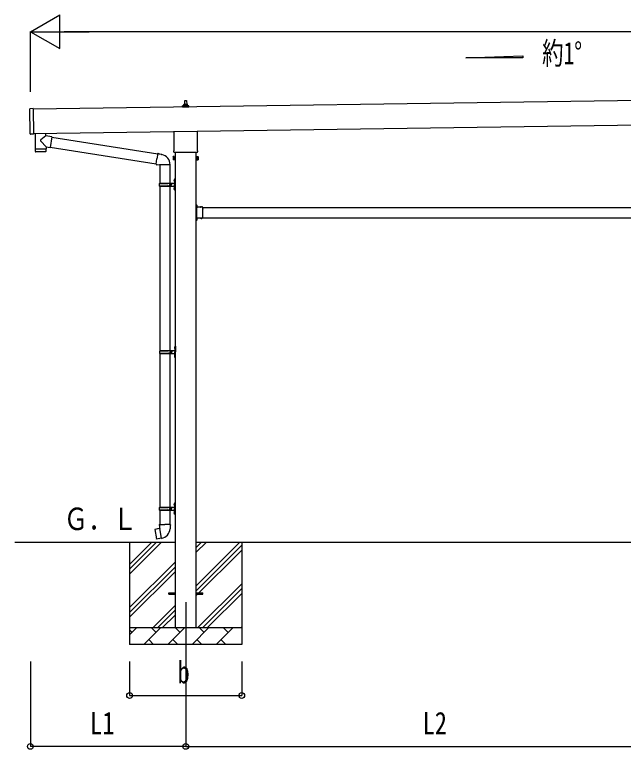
# Model space of a CAD drawing. Units: millimetres, scale not verified. Extents: x -16820 to 16820, y -11880 to 11880.
# Drawn here: x -9449 to -5866, y -6329 to -2004 of the extents above; entities that cross this region are included whole.
import ezdxf
from ezdxf.enums import TextEntityAlignment as Align

# ---------------------------------------------------------------- set-up
doc = ezdxf.new("R2010")
doc.units = ezdxf.units.MM
doc.header["$LTSCALE"] = 50
for name, color, linetype in [('0-4_YKK_12', 2, 'Continuous'), ('0-5_YKK_13', 4, 'Continuous'), ('0-6_YKK_A1', 4, 'Continuous'), ('0-7_YKK_D', 6, 'Continuous')]:
    doc.layers.add(name, color=color, linetype=linetype)
doc.styles.add('ＭＳ ゴシック', font='')
doc.styles.get('ＭＳ ゴシック').set_extended_font_data('MS Gothic')

msp = doc.modelspace()

# ---------------------------------------------------------------- linework, layer by layer
at = {"layer": '0-4_YKK_12'}
msp.add_line((-8442.42, -5462), (-8442.42, -5962), dxfattribs=at)
at = {"layer": '0-5_YKK_13'}
for p, q in [((-8446.69, -2508.24), (-8438.15, -2508.24)), ((-8460.67, -2548.24), (-8460.67, -2540.53)), ((-8424.17, -2548.24), (-8460.67, -2548.24)), ((-8460.29, -2539.74), (-8424.55, -2539.74)), ((-8459.91, -2539.55), (-8453.19, -2537.92)), ((-8452.8, -2537.74), (-8432.04, -2537.74)), ((-8452.42, -2536.95), (-8452.42, -2532.74)), ((-8451.42, -2532.74), (-8433.42, -2532.74)), ((-8448.42, -2532.74), (-8447.69, -2509.21)), ((-8437.15, -2509.21), (-8436.42, -2532.74)), ((-8432.42, -2536.95), (-8432.42, -2532.74)), ((-8424.94, -2539.55), (-8431.66, -2537.92)), ((-8424.17, -2548.24), (-8424.17, -2540.53)), ((-9357.4, -2706.25), (-9359.52, -2558.27)), ((-9339.54, -2556.98), (-9358.53, -2557.25)), ((-9265.26, -2716.66), (-9295.03, -2740.9)), ((-9265.26, -2716.66), (-9265.47, -2702.36)), ((-9229.76, -2722.4), (-9265.26, -2716.66)), ((-9229.76, -2722.4), (-9239.93, -2785.28)), ((-9230.06, -2724.22), (-8606.29, -2823.54)), ((-8510.72, -2802.23), (-8510.72, -2691.58)), ((-8374.12, -2689.62), (-8374.12, -2802.23)), ((-9264.34, -2781.33), (-9295.21, -2748.23)), ((-9328.15, -2795.26), (-9327.73, -2808.31)), ((-9267.15, -2810.39), (-9324.69, -2811.22)), ((-9323.66, -2794.2), (-9323.63, -2795.2)), ((-9268.67, -2793.41), (-9268.67, -2794.41)), ((-9264.34, -2781.33), (-9239.93, -2785.28)), ((-9264.34, -2781.33), (-9264.17, -2793.35)), ((-9239.63, -2783.45), (-8616.71, -2882.63)), ((-8512.42, -2811), (-8512.42, -2805.5)), ((-8372.42, -2805.5), (-8372.42, -2811)), ((-8617.03, -2884.45), (-8611.5, -2853.08)), ((-8605.97, -2821.72), (-8611.5, -2853.08)), ((-8605.97, -2821.72), (-8604.83, -2819.74)), ((-8604.83, -2819.74), (-8601.26, -2820.36)), ((-8601.26, -2820.36), (-8600.85, -2822.71)), ((-8586.33, -2825.53), (-8584.65, -2827.16)), ((-8584.65, -2827.16), (-8582.53, -2827.61)), ((-8516.42, -2840.5), (-8515.66, -2839.19)), ((-8516.42, -2840.5), (-8516.42, -2857.5)), ((-8509.42, -2844.09), (-8515.66, -2844.09)), ((-8509.42, -2853.91), (-8515.66, -2853.91)), ((-8374.48, -2814.5), (-8510.36, -2814.5)), ((-8375.42, -2844.09), (-8369.18, -2844.09)), ((-8375.42, -2853.91), (-8369.18, -2853.91)), ((-8368.42, -2840.5), (-8369.18, -2839.19)), ((-8368.42, -2840.5), (-8368.42, -2857.5)), ((-8617.03, -2884.45), (-8616.63, -2886.7)), ((-8617.03, -2884.45), (-8611.88, -2885.27)), ((-8616.63, -2886.7), (-8613.07, -2887.33)), ((-8613.07, -2887.33), (-8611.88, -2885.27)), ((-8611.88, -2885.27), (-8597.28, -2887.58)), ((-8597.28, -2887.58), (-8595.07, -2886.6)), ((-8534.77, -2886.99), (-8595.96, -2886.99)), ((-8594.92, -2886.99), (-8594.92, -2995.01)), ((-8534.92, -2886.99), (-8534.92, -2995.01)), ((-8516.42, -2857.5), (-8515.66, -2858.81)), ((-8509.42, -2858.81), (-8515.66, -2858.81)), ((-8506.92, -2858.2), (-8509.42, -2858.2)), ((-8377.92, -2858.2), (-8375.42, -2858.2)), ((-8375.42, -2858.81), (-8369.18, -2858.81)), ((-8368.42, -2857.5), (-8369.18, -2858.81)), ((-8511.22, -2977.86), (-8509.18, -2978.86)), ((-8509.95, -2975.86), (-8509.32, -2975.86)), ((-8509.95, -2975.86), (-8509.95, -2984.16)), ((-8509.95, -2984.16), (-8509.32, -2984.16)), ((-8509.32, -2975.86), (-8509.32, -2984.16)), ((-8509.32, -2975.86), (-8508.92, -2976.26)), ((-8509.32, -2984.16), (-8508.92, -2983.76)), ((-8509.18, -2978.86), (-8508.57, -2980.01)), ((-8508.92, -2972.01), (-8505.92, -2970.51)), ((-8508.92, -2972.01), (-8508.92, -3004.01)), ((-8508.92, -2976.26), (-8508.92, -2983.76)), ((-8505.92, -2970.51), (-8505.92, -3004.01)), ((-8505.92, -2970.51), (-8504.92, -2970.51)), ((-8504.92, -2970.51), (-8504.92, -3004.01)), ((-8597.92, -2997.01), (-8547.59, -2997.01)), ((-8597.92, -3011.01), (-8547.59, -3011.01)), ((-8596.92, -2995.01), (-8510.92, -2995.01)), ((-8596.92, -2995.01), (-8596.92, -2997.01)), ((-8596.92, -3013.01), (-8596.92, -3011.01)), ((-8596.92, -3013.01), (-8510.92, -3013.01)), ((-8594.92, -3013.01), (-8594.92, -3980.5)), ((-8537.92, -2995.01), (-8537.92, -2999.51)), ((-8537.92, -2999.51), (-8535.92, -2999.51)), ((-8537.92, -3013.01), (-8537.92, -3008.51)), ((-8537.92, -3008.51), (-8535.92, -3008.51)), ((-8535.92, -2999.51), (-8535.92, -3004.01)), ((-8535.92, -3008.51), (-8535.92, -3004.01)), ((-8534.92, -3013.01), (-8534.92, -3980.5)), ((-8529.92, -2995.01), (-8529.92, -3004.01)), ((-8529.92, -2999.51), (-8526.92, -2999.51)), ((-8529.92, -3013.01), (-8529.92, -3004.01)), ((-8529.92, -3008.51), (-8526.92, -3008.51)), ((-8526.92, -2999.51), (-8526.92, -3004.01)), ((-8526.92, -3008.51), (-8526.92, -3004.01)), ((-8511.22, -3025.86), (-8509.18, -3026.86)), ((-8509.95, -3023.86), (-8509.32, -3023.86)), ((-8509.95, -3023.86), (-8509.95, -3032.16)), ((-8509.32, -3023.86), (-8509.32, -3032.16)), ((-8509.32, -3023.86), (-8508.92, -3024.26)), ((-8509.18, -3026.86), (-8508.57, -3028.01)), ((-8508.92, -3036.01), (-8508.92, -3004.01)), ((-8508.92, -3024.26), (-8508.92, -3031.76)), ((-8505.92, -3037.51), (-8505.92, -3004.01)), ((-8504.92, -3037.51), (-8504.92, -3004.01)), ((-8509.95, -3032.16), (-8509.32, -3032.16)), ((-8509.32, -3032.16), (-8508.92, -3031.76)), ((-8508.92, -3036.01), (-8505.92, -3037.51)), ((-8505.92, -3037.51), (-8504.92, -3037.51)), ((-8378.32, -3121.5), (-8379.92, -3121.5)), ((-8379.92, -3126), (-8378.32, -3126)), ((-8378.32, -3127), (-8379.92, -3127)), ((-8374.22, -3129), (-8379.92, -3129)), ((-8378.32, -3131), (-8379.92, -3131)), ((-8379.92, -3132), (-8378.32, -3132)), ((-8378.32, -3138.46), (-8378.32, -3121.5)), ((-8378.32, -3124.96), (-8378.32, -3133.03)), ((-8378.32, -3127.87), (-8375.66, -3126.55)), ((-8378.32, -3130.13), (-8375.66, -3131.45)), ((-8341.92, -3136.9), (-8378.32, -3136.9)), ((-8377.92, -3138.5), (-8374.92, -3138.5)), ((-8377.92, -3147.29), (-8377.92, -3140.5)), ((-8377.92, -3189.29), (-8377.92, -3148.71)), ((-8377.46, -3124.26), (-8377.62, -3124.26)), ((-8377.46, -3133.73), (-8377.62, -3133.73)), ((-8354.66, -3136.04), (-8354.66, -3136.2)), ((-8345.89, -3136.9), (-8353.96, -3136.9)), ((-8351.05, -3136.9), (-8352.37, -3134.24)), ((-8348.8, -3136.9), (-8347.47, -3134.24)), ((-8345.19, -3136.04), (-8345.19, -3136.2)), ((-8341.92, -3147.29), (-8341.92, -3136.9)), ((-8341.92, -3189.29), (-8341.92, -3148.71)), ((-8378.32, -3216.5), (-8378.32, -3199.54)), ((-8377.92, -3197.5), (-8377.92, -3190.71)), ((-8374.92, -3199.5), (-8377.92, -3199.5)), ((-8341.92, -3201.1), (-8341.92, -3190.71)), ((-8378.32, -3207), (-8379.92, -3207)), ((-8378.32, -3211), (-8379.92, -3211)), ((-8378.32, -3216.5), (-8379.92, -3216.5)), ((-8341.92, -3201.1), (-8378.32, -3201.1)), ((-8378.32, -3204.96), (-8378.32, -3213.03)), ((-8378.32, -3207.87), (-8375.66, -3206.55)), ((-8378.32, -3210.13), (-8375.66, -3211.45)), ((-8377.46, -3204.26), (-8377.62, -3204.26)), ((-8377.46, -3213.73), (-8377.62, -3213.73)), ((-8354.66, -3201.96), (-8354.66, -3201.8)), ((-8345.89, -3201.1), (-8353.96, -3201.1)), ((-8351.05, -3201.1), (-8352.37, -3203.76)), ((-8348.8, -3201.1), (-8347.47, -3203.76)), ((-8345.19, -3201.96), (-8345.19, -3201.8)), ((-8508.72, -3963.35), (-8506.68, -3964.35)), ((-8507.45, -3961.35), (-8506.82, -3961.35)), ((-8507.45, -3961.35), (-8507.45, -3969.65)), ((-8507.45, -3969.65), (-8506.82, -3969.65)), ((-8506.82, -3961.35), (-8506.82, -3969.65)), ((-8506.82, -3961.35), (-8506.42, -3961.75)), ((-8506.82, -3969.65), (-8506.42, -3969.25)), ((-8506.68, -3964.35), (-8506.07, -3965.5)), ((-8506.42, -3957.5), (-8503.42, -3956)), ((-8506.42, -3957.5), (-8506.42, -3989.5)), ((-8506.42, -3961.75), (-8506.42, -3969.25)), ((-8503.42, -3956), (-8503.42, -3989.5)), ((-8503.42, -3956), (-8502.42, -3956)), ((-8502.42, -3956), (-8502.42, -3989.5)), ((-8595.42, -3982.5), (-8545.09, -3982.5)), ((-8595.42, -3996.5), (-8545.09, -3996.5)), ((-8594.92, -3998.49), (-8594.92, -4903)), ((-8594.42, -3980.5), (-8508.42, -3980.5)), ((-8594.42, -3980.5), (-8594.42, -3982.5)), ((-8594.42, -3998.5), (-8594.42, -3996.5)), ((-8594.42, -3998.5), (-8508.42, -3998.5)), ((-8535.42, -3980.5), (-8535.42, -3985)), ((-8535.42, -3985), (-8533.42, -3985)), ((-8535.42, -3998.5), (-8535.42, -3994)), ((-8535.42, -3994), (-8533.42, -3994)), ((-8534.92, -3998.49), (-8534.92, -4903)), ((-8533.42, -3985), (-8533.42, -3989.5)), ((-8533.42, -3994), (-8533.42, -3989.5)), ((-8527.42, -3980.5), (-8527.42, -3989.5)), ((-8527.42, -3985), (-8524.42, -3985)), ((-8527.42, -3998.5), (-8527.42, -3989.5)), ((-8527.42, -3994), (-8524.42, -3994)), ((-8524.42, -3985), (-8524.42, -3989.5)), ((-8524.42, -3994), (-8524.42, -3989.5)), ((-8508.72, -4011.35), (-8506.68, -4012.35)), ((-8507.45, -4009.35), (-8506.82, -4009.35)), ((-8507.45, -4009.35), (-8507.45, -4017.65)), ((-8507.45, -4017.65), (-8506.82, -4017.65)), ((-8506.82, -4009.35), (-8506.82, -4017.65)), ((-8506.82, -4009.35), (-8506.42, -4009.75)), ((-8506.82, -4017.65), (-8506.42, -4017.25)), ((-8506.68, -4012.35), (-8506.07, -4013.5)), ((-8506.42, -4021.5), (-8506.42, -3989.5)), ((-8506.42, -4009.75), (-8506.42, -4017.25)), ((-8506.42, -4021.5), (-8503.42, -4023)), ((-8503.42, -4023), (-8503.42, -3989.5)), ((-8502.42, -4023), (-8502.42, -3989.5)), ((-8503.42, -4023), (-8502.42, -4023)), ((-8511.22, -4885.85), (-8509.18, -4886.85)), ((-8509.95, -4883.85), (-8509.32, -4883.85)), ((-8509.95, -4883.85), (-8509.95, -4892.15)), ((-8509.32, -4883.85), (-8509.32, -4892.15)), ((-8509.32, -4883.85), (-8508.92, -4884.25)), ((-8509.18, -4886.85), (-8508.57, -4888)), ((-8508.92, -4880), (-8505.92, -4878.5)), ((-8508.92, -4880), (-8508.92, -4912)), ((-8508.92, -4884.25), (-8508.92, -4891.75)), ((-8505.92, -4878.5), (-8505.92, -4912)), ((-8505.92, -4878.5), (-8504.92, -4878.5)), ((-8504.92, -4878.5), (-8504.92, -4912)), ((-8597.92, -4905), (-8547.59, -4905)), ((-8597.92, -4919), (-8547.59, -4919)), ((-8596.92, -4903), (-8510.92, -4903)), ((-8596.92, -4903), (-8596.92, -4905)), ((-8596.92, -4921), (-8596.92, -4919)), ((-8596.92, -4921), (-8510.92, -4921)), ((-8594.92, -4921), (-8594.92, -5005.93)), ((-8537.92, -4903), (-8537.92, -4907.5)), ((-8537.92, -4907.5), (-8535.92, -4907.5)), ((-8537.92, -4921), (-8537.92, -4916.5)), ((-8537.92, -4916.5), (-8535.92, -4916.5)), ((-8535.92, -4907.5), (-8535.92, -4912)), ((-8535.92, -4916.5), (-8535.92, -4912)), ((-8534.92, -4921), (-8534.92, -5005.93)), ((-8529.92, -4903), (-8529.92, -4912)), ((-8529.92, -4907.5), (-8526.92, -4907.5)), ((-8529.92, -4921), (-8529.92, -4912)), ((-8529.92, -4916.5), (-8526.92, -4916.5)), ((-8526.92, -4907.5), (-8526.92, -4912)), ((-8526.92, -4916.5), (-8526.92, -4912)), ((-8509.95, -4892.15), (-8509.32, -4892.15)), ((-8509.32, -4892.15), (-8508.92, -4891.75)), ((-8508.92, -4944), (-8508.92, -4912)), ((-8505.92, -4945.5), (-8505.92, -4912)), ((-8504.92, -4945.5), (-8504.92, -4912)), ((-8511.22, -4933.85), (-8509.18, -4934.85)), ((-8509.95, -4931.85), (-8509.32, -4931.85)), ((-8509.95, -4931.85), (-8509.95, -4940.15)), ((-8509.95, -4940.15), (-8509.32, -4940.15)), ((-8509.32, -4931.85), (-8509.32, -4940.15)), ((-8509.32, -4931.85), (-8508.92, -4932.25)), ((-8509.32, -4940.15), (-8508.92, -4939.75)), ((-8509.18, -4934.85), (-8508.57, -4936)), ((-8508.92, -4932.25), (-8508.92, -4939.75)), ((-8508.92, -4944), (-8505.92, -4945.5)), ((-8505.92, -4945.5), (-8504.92, -4945.5)), ((-8596.77, -5005.93), (-8598.92, -5006.71)), ((-8598.92, -5006.71), (-8598.92, -5010.33)), ((-8598.92, -5010.33), (-8596.68, -5011.14)), ((-8596.77, -5005.93), (-8564.92, -5005.93)), ((-8596.77, -5005.93), (-8596.68, -5011.14)), ((-8596.68, -5011.14), (-8596.42, -5025.93)), ((-8533.07, -5005.93), (-8564.92, -5005.93)), ((-8530.92, -5010.33), (-8533.16, -5011.14)), ((-8533.07, -5005.93), (-8530.92, -5006.71)), ((-8530.92, -5006.71), (-8530.92, -5010.33)), ((-8623.38, -5034.38), (-8624.19, -5035.55)), ((-8624.19, -5035.55), (-8614.57, -5090.11)), ((-8595.51, -5029.13), (-8623.38, -5034.38)), ((-8610.64, -5031.78), (-8610.85, -5032.02)), ((-8596.42, -5025.93), (-8595.07, -5027.93)), ((-8585.16, -5086.42), (-8595.29, -5028.95)), ((-8595.27, -5028.13), (-8595.27, -5028.83)), ((-8595.07, -5027.93), (-8595.1, -5027.93)), ((-8534.73, -5027.87), (-8534.81, -5030.03)), ((-8533.42, -5025.93), (-8534.73, -5027.87)), ((-8600.55, -5089.02), (-8600.83, -5088.86)), ((-8584.85, -5087.19), (-8585.1, -5086.52)), ((-8542.42, -5407.5), (-8504.92, -5407.5)), ((-8542.42, -5416.5), (-8542.42, -5407.5)), ((-8542.42, -5416.5), (-8504.92, -5416.5)), ((-8379.92, -5407.5), (-8342.42, -5407.5)), ((-8379.92, -5416.5), (-8342.42, -5416.5)), ((-8342.42, -5416.5), (-8342.42, -5407.5))]:
    msp.add_line(p, q, dxfattribs=at)
for points in [[(-9339.54, -2556.98), (-9337.4, -2706.97), (-9356.39, -2707.24)], [(-9329.46, -2703.27), (-9328.16, -2794.26), (-9264.17, -2793.35)], [(-9264.19, -2807.4), (-9264.15, -2794.35), (-9328.15, -2795.26)], [(-8605.97, -2821.72), (-8600.85, -2822.71), (-8586.33, -2825.53)], [(-8509.42, -2858.81), (-8509.42, -2839.19), (-8515.66, -2839.19)], [(-8509.42, -2858.2), (-8509.42, -2839.8), (-8506.92, -2839.8)], [(-8375.42, -2858.2), (-8375.42, -2839.8), (-8377.92, -2839.8)], [(-8375.42, -2858.81), (-8375.42, -2839.19), (-8369.18, -2839.19)], [(-8511.22, -2982.16), (-8509.18, -2981.16), (-8508.57, -2980.01)], [(-8511.22, -3030.16), (-8509.18, -3029.16), (-8508.57, -3028.01)], [(-8379.92, -3136.5), (-8379.92, -3130.5), (-8379.92, -3127.5), (-8379.92, -3121.5)], [(-8377.92, -3140.5), (-8374.92, -3140.5), (-8374.92, -3136.9)], [(-8377.92, -3197.5), (-8374.92, -3197.5), (-8374.92, -3201.1)], [(-8379.92, -3216.5), (-8379.92, -3210.5), (-8379.92, -3207.5), (-8379.92, -3201.5)], [(-8508.72, -3967.65), (-8506.68, -3966.65), (-8506.07, -3965.5)], [(-8508.72, -4015.65), (-8506.68, -4014.65), (-8506.07, -4013.5)], [(-8511.22, -4890.15), (-8509.18, -4889.15), (-8508.57, -4888)], [(-8511.22, -4938.15), (-8509.18, -4937.15), (-8508.57, -4936)], [(-8533.07, -5005.93), (-8533.16, -5011.14), (-8533.42, -5025.93)], [(-8608.39, -5031.56), (-8608.67, -5031.4), (-8610.64, -5031.78)], [(-8585.43, -5086.33), (-8613.41, -5090.93), (-8614.57, -5090.11)], [(-8598.36, -5088.46), (-8598.57, -5088.69), (-8600.55, -5089.02)]]:
    msp.add_lwpolyline(points, dxfattribs=at)
for points in [[(-8506.92, -2859.5), (-8506.92, -2838.5), (-8504.92, -2838.5), (-8504.92, -2859.5)], [(-8377.92, -2859.5), (-8377.92, -2838.5), (-8379.92, -2838.5), (-8379.92, -2859.5)]]:
    msp.add_lwpolyline(points, close=True, dxfattribs=at)
for centre, radius, start, end in [((-8446.69, -2509.24), 1, 90, 178.60509), ((-8438.15, -2509.24), 1, 1.39491, 90), ((-8459.67, -2540.53), 1, 103.62699, 180), ((-8453.42, -2536.95), 1, 283.62699, 0), ((-8448.34, -2533.37), 4.13, 90, 171.17633), ((-8451.42, -2533.74), 1, 90, 180), ((-8439.09, -2532.74), 4.83, 133.60282, 180), ((-8445.75, -2532.74), 4.83, 0, 46.39718), ((-8436.51, -2533.37), 4.13, 8.82367, 90), ((-8433.42, -2533.74), 1, 0, 90), ((-8431.42, -2536.95), 1, 180, 256.37301), ((-8425.17, -2540.53), 1, 0, 76.37301), ((-9358.52, -2558.25), 1, 90.81845, 180.81845), ((-9356.4, -2706.24), 1, 180.81845, 270.81845), ((-9291.72, -2744.64), 5, 131.47396, 225.79244), ((-9324.73, -2808.22), 3, 181.81845, 270.86677), ((-9267.19, -2807.39), 3, 270.81845, 359.81845), ((-8508.42, -2805.5), 4, 125.09963, 180), ((-8508.42, -2811), 4, 180, 194.47751), ((-8376.42, -2805.5), 4, 0, 54.90037), ((-8376.42, -2811), 4, 345.52249, 0), ((-8595.07, -2886.6), 60.3, 359.62495, 78), ((-8512.08, -2841.64), 4.34, 145.61575, 214.38425), ((-8500.18, -2849), 16.24, 162.41205, 197.58795), ((-8512.08, -2856.36), 4.34, 145.61575, 214.38425), ((-8508.42, -2811), 4, 194.47751, 241.04498), ((-8376.42, -2811), 4, 298.95502, 345.52249), ((-8372.77, -2841.64), 4.34, 325.61575, 34.38425), ((-8384.66, -2849), 16.24, 342.41205, 17.58795), ((-8372.77, -2856.36), 4.34, 325.61575, 34.38425), ((-8505.62, -2980.01), 6, 136.21765, 223.78235), ((-8549.17, -3004.01), 49.25, 171.82876, 180.00002), ((-8549.17, -3004.01), 49.25, 180.00002, 188.17127), ((-8547.59, -2995.01), 2, 270, 359.99998), ((-8547.59, -3013.01), 2, 0.00005, 90.00004), ((-8505.62, -3028.01), 6, 136.21765, 223.78235), ((-8510.92, -2993.01), 2, 270, 359.99998), ((-8510.92, -3015.01), 2, 0.00005, 90.00004), ((-8377.92, -3136.5), 2, 180, 270), ((-8377.62, -3124.96), 0.7, 90, 180), ((-8377.62, -3133.03), 0.7, 180, 270), ((-8378.62, -3148), 1, 314.427, 45.573), ((-8377.46, -3125.13), 0.862, 39.12355, 90), ((-8377.46, -3132.87), 0.862, 270, 320.87645), ((-8382.22, -3129), 7, 0, 39.12355), ((-8382.22, -3129), 7, 320.87645, 0), ((-8353.96, -3136.2), 0.7, 180, 270), ((-8353.79, -3136.04), 0.862, 129.12355, 180), ((-8349.92, -3140.8), 7, 90, 129.12355), ((-8349.92, -3140.8), 7, 50.87645, 90), ((-8345.89, -3136.2), 0.7, 270, 0), ((-8346.05, -3136.04), 0.862, 0, 50.87645), ((-8341.22, -3148), 1, 134.427, 225.573), ((-8377.92, -3201.5), 2, 90, 180), ((-8378.62, -3190), 1, 314.427, 45.573), ((-8341.22, -3190), 1, 134.427, 225.573), ((-8377.62, -3204.96), 0.7, 90, 180), ((-8377.62, -3213.03), 0.7, 180, 270), ((-8377.46, -3205.13), 0.862, 39.12355, 90), ((-8377.46, -3212.87), 0.862, 270, 320.87645), ((-8382.22, -3209), 7, 0, 39.12355), ((-8382.22, -3209), 7, 320.87645, 0), ((-8353.96, -3201.8), 0.7, 90, 180), ((-8353.79, -3201.96), 0.862, 180, 230.87645), ((-8349.92, -3197.2), 7, 230.87645, 270), ((-8349.92, -3197.2), 7, 270, 309.12355), ((-8345.89, -3201.8), 0.7, 0, 90), ((-8346.05, -3201.96), 0.862, 309.12355, 0), ((-8503.12, -3965.5), 6, 136.21765, 223.78235), ((-8508.42, -3978.5), 2, 270, 359.99998), ((-8546.67, -3989.5), 49.25, 171.82876, 180.00002), ((-8546.67, -3989.5), 49.25, 180.00002, 188.17127), ((-8545.09, -3980.5), 2, 270, 359.99998), ((-8545.09, -3998.5), 2, 0.00005, 90.00004), ((-8503.12, -4013.5), 6, 136.21765, 223.78235), ((-8508.42, -4000.5), 2, 0.00005, 90.00004), ((-8505.62, -4888), 6, 136.21765, 223.78235), ((-8549.17, -4912), 49.25, 171.82876, 180.00002), ((-8549.17, -4912), 49.25, 180.00002, 188.17127), ((-8547.59, -4903), 2, 270, 359.99998), ((-8547.59, -4921), 2, 0.00005, 90.00004), ((-8510.92, -4901), 2, 270, 359.99998), ((-8510.92, -4923), 2, 0.00005, 90.00004), ((-8505.62, -4936), 6, 136.21765, 223.78235), ((-8595.57, -5028.83), 0.3, 280.66842, 0), ((-8595.07, -5028.13), 0.2, 100, 180), ((-8595.07, -5027.93), 60.3, 279.96938, 358), ((-8585.38, -5086.63), 0.3, 20, 99.33158), ((-8584.67, -5087.12), 0.2, 200, 279.96938)]:
    msp.add_arc(centre, radius, start, end, dxfattribs=at)
at = {"layer": '0-6_YKK_A1'}
for p, q in [((-6793.17, -2258.18), (-6457.17, -2245.76)), ((-6457.17, -2245.76), (-6457.17, -2258.18)), ((-6457.17, -2258.18), (-6793.17, -2258.18)), ((-9339.52, -2558.37), (1444.44, -2404.38)), ((-9337.45, -2703.39), (1446.51, -2549.33)), ((-8504.92, -2814.5), (-8504.92, -5612)), ((-8379.92, -5612), (-8379.92, -2814.5)), ((-8341.92, -3139), (-5542.92, -3139)), ((-8374.92, -3199), (-8379.42, -3199)), ((-8341.92, -3199), (-5542.92, -3199)), ((-8504.92, -5112), (-9449.08, -5112)), ((-8772.42, -5112), (-8772.42, -5712)), ((-8772.42, -5297.05), (-8587.37, -5112)), ((-8772.42, -5268.77), (-8615.65, -5112)), ((-8772.42, -5240.48), (-8643.94, -5112)), ((-5504.92, -5112), (-8379.92, -5112)), ((-8379.92, -5367.1), (-8124.82, -5112)), ((-8379.92, -5169.11), (-8322.81, -5112)), ((-8379.92, -5140.82), (-8351.1, -5112)), ((-8379.92, -5395.38), (-8112.42, -5127.88)), ((-8112.42, -5112), (-8112.42, -5712)), ((-8379.92, -5423.67), (-8112.42, -5156.17)), ((-8772.42, -5495.04), (-8504.92, -5227.54)), ((-8772.42, -5523.32), (-8504.92, -5255.82)), ((-8772.42, -5551.61), (-8504.92, -5284.11)), ((-8370.26, -5612), (-8112.42, -5354.16)), ((-8341.98, -5612), (-8112.42, -5382.44)), ((-8313.7, -5612), (-8112.42, -5410.73)), ((-8634.82, -5612), (-8504.92, -5482.1)), ((-8606.54, -5612), (-8504.92, -5510.38)), ((-8578.25, -5612), (-8504.92, -5538.67)), ((-8772.42, -5612), (-8112.42, -5612)), ((-8772.42, -5654.89), (-8729.53, -5612)), ((-8688.11, -5712), (-8588.11, -5612)), ((-8616.66, -5640.55), (-8645.21, -5612)), ((-8546.68, -5712), (-8446.68, -5612)), ((-8475.24, -5640.55), (-8503.79, -5612)), ((-8405.26, -5712), (-8305.26, -5612)), ((-8333.82, -5640.55), (-8362.37, -5612)), ((-8263.84, -5712), (-8163.84, -5612)), ((-8192.4, -5640.55), (-8220.95, -5612)), ((-8115.71, -5612), (-8112.42, -5608.72)), ((-8758.08, -5640.55), (-8772.42, -5626.21)), ((-8659.55, -5683.45), (-8631, -5712)), ((-8518.13, -5683.45), (-8489.58, -5712)), ((-8376.71, -5683.45), (-8348.16, -5712)), ((-8235.29, -5683.45), (-8206.74, -5712)), ((-8112.42, -5712), (-8772.42, -5712))]:
    msp.add_line(p, q, dxfattribs=at)
msp.add_lwpolyline([(-8374.92, -3139), (-8379.42, -3139), (-8379.42, -3199)], dxfattribs=at)
at = {"layer": '0-7_YKK_D'}
for p, q in [((-9357.01, -2103.89), (-9183.81, -2003.89)), ((-9183.81, -2203.89), (-9183.81, -2003.89)), ((-9357.01, -2458.61), (-9357.01, -2102.89)), ((-9357.01, -2103.89), (-9183.81, -2203.89)), ((-9357.01, -2103.89), (-9010.6, -2103.89)), ((1264, -2103.89), (-9157.01, -2103.89)), ((-9357.01, -5813), (-9357.01, -6313)), ((-8772.42, -5812), (-8772.42, -6013)), ((-8442.42, -5812), (-8442.42, -6313)), ((-8442.42, -5812), (-8442.42, -6313)), ((-8112.42, -5812), (-8112.42, -6013)), ((-8772.42, -6012), (-8112.42, -6012)), ((-8442.42, -6312), (-9357.01, -6312)), ((-8442.42, -6312), (-5442.42, -6312))]:
    msp.add_line(p, q, dxfattribs=at)
for centre in [(-8772.42, -6012), (-8112.42, -6012), (-9357.01, -6312), (-8442.42, -6312), (-8442.42, -6312)]:
    msp.add_circle(centre, 17, dxfattribs=at)

# ---------------------------------------------------------------- texts
at = {"layer": '0-6_YKK_A1', "style": 'ＭＳ ゴシック'}
for s, width, p in [('約1°', 0.7, (-6344.16, -2336.18)), ('Ｇ．Ｌ', 0.8, (-9160.33, -5077.69))]:
    msp.add_text(s, height=132, dxfattribs=dict(at, width=width)).set_placement(p, align=Align.BOTTOM_LEFT)
at = {"layer": '0-7_YKK_D', "style": 'ＭＳ ゴシック', "width": 0.8}
for s, p in [('b', (-8490.42, -5980)), ('L1', (-9005.32, -6280)), ('L2', (-7048.02, -6280))]:
    msp.add_text(s, height=132, dxfattribs=at).set_placement(p, align=Align.BOTTOM_LEFT)

doc.saveas('drawing.dxf')
